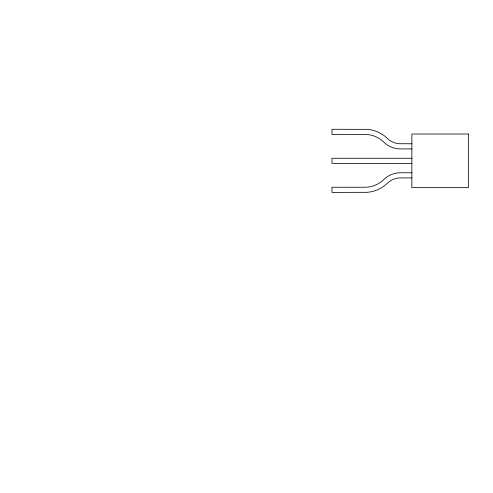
<?xml version="1.0" encoding="UTF-8"?>
<svg xmlns="http://www.w3.org/2000/svg" width="493" height="493" viewBox="0 0 493 493"><rect width="100%" height="100%" fill="white"/><g stroke="black" fill="none" stroke-linecap="round" stroke-linejoin="round"><path stroke-width="0.74" d="M411.871 143.777L399.213 143.728A18.703 18.703 0 0 1 387.929 138.952L386.808 137.874A32.415 32.415 0 0 0 366.835 129.345L331.992 129.283L331.992 134.416L364.82 134.416A27.294 27.294 0 0 1 383.344 141.664A23.837 23.837 0 0 0 400.458 148.911L411.871 148.911M411.871 158.265L331.992 158.265L331.992 163.399L411.871 163.399M411.871 172.76L400.458 172.76A23.837 23.837 0 0 0 383.344 180.007A27.294 27.294 0 0 1 364.82 187.248L331.992 187.248L331.992 192.381L366.835 192.325A32.415 32.415 0 0 0 386.808 183.79L387.929 182.712A18.703 18.703 0 0 1 399.213 177.936L411.871 177.893M468.35 134.022L411.871 134.022L411.871 187.648L468.35 187.648L468.35 134.022"/></g></svg>
